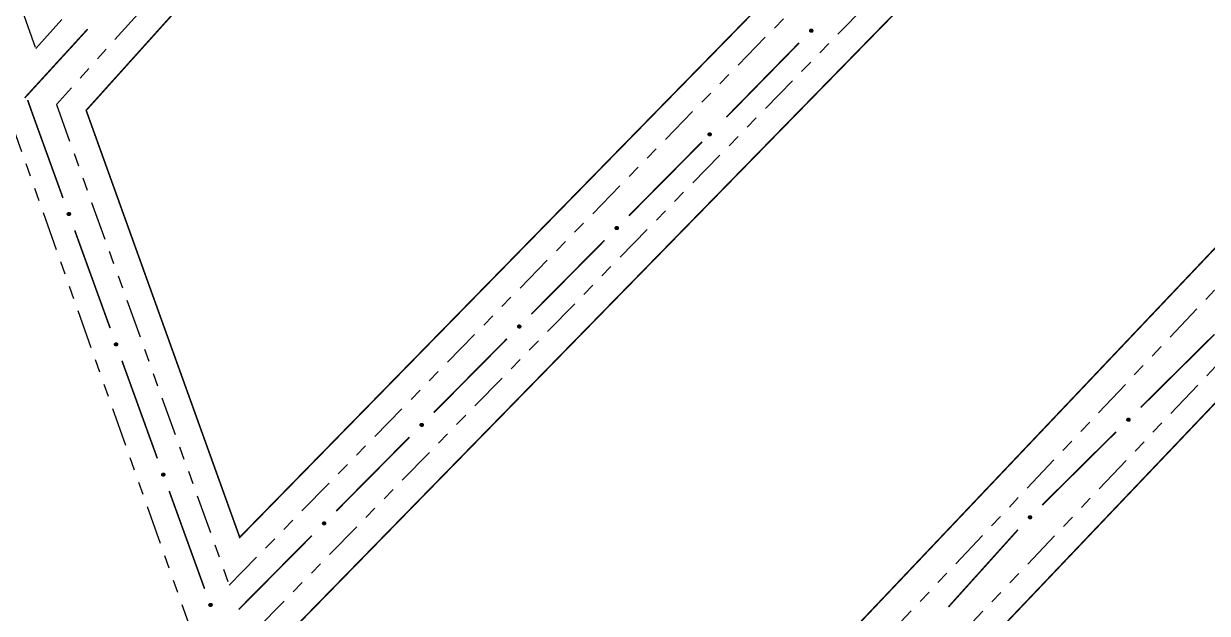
# Model space of a CAD drawing. Extents: x 212200 to 214553, y 4880545 to 4882659.
# Drawn here: x 214012.8 to 214149.5, y 4881374.5 to 4881442.5 of the extents above; entities that cross this region are included whole.
import ezdxf

# ---------------------------------------------------------------- set-up
doc = ezdxf.new("R2010")
doc.units = 0
doc.header["$LTSCALE"] = 1.5
doc.header["$MEASUREMENT"] = 0
doc.linetypes.add('TRACO_12', pattern=[2.5, 2, -0.5])
doc.linetypes.add('TRACO_25', pattern=[8, 3, -1, 1, -1, 1, -1])
for name, color, linetype in [('RU-QUADRA', 210, 'CONTINUOUS'), ('SV-EIXO-RUA-N-PAV', 6, 'CONTINUOUS'), ('SV-RUA-NAO-PAV', 7, 'CONTINUOUS')]:
    doc.layers.add(name, color=color, linetype=linetype)

msp = doc.modelspace()

# ---------------------------------------------------------------- linework, layer by layer
at = {"layer": 'RU-QUADRA', "linetype": 'TRACO_12', "const_width": 0.18, "flags": 128}
for points in [[(214037.75946, 4881383.239209), (214260.460889, 4881610.793071), (214203.759097, 4881636.621385), (214020.027107, 4881432.532773)], [(214045.379527, 4881362.767153), (214042.200754, 4881370.885364), (214268.348828, 4881602.281352), (214286.322776, 4881559.911907), (214099.288597, 4881362.758812), (214060.145402, 4881321.92179), (214052.988582, 4881342.364989)], [(214194.187629, 4881362.757226), (214316.445034, 4881488.490325), (214291.676732, 4881547.15141), (214116.160246, 4881362.758812), (214065.073818, 4881308.005681), (214066.993121, 4881302.786304), (214084.730149, 4881252.659583), (214179.357652, 4881348.255174)]]:
    msp.add_lwpolyline(points, close=True, dxfattribs=at)
at = {"layer": 'SV-EIXO-RUA-N-PAV', "const_width": 0.18}
for points in [[(214020.200728, 4881441.913373), (214013.446789, 4881434.538801)], [(214102.350539, 4881440.316868), (214093.954622, 4881431.743154)], [(214013.446789, 4881434.538801), (214012.925076, 4881433.969147)], [(214013.267775, 4881433.725362), (214013.599344, 4881432.781931)], [(214013.599344, 4881432.781931), (214013.790173, 4881432.238953)], [(214013.790173, 4881432.238953), (214017.342484, 4881422.438415)], [(214091.150593, 4881428.89056), (214082.702284, 4881420.368466)], [(214018.705551, 4881418.677823), (214022.794753, 4881407.396049)], [(214079.886181, 4881417.527769), (214071.437872, 4881409.005675)], [(214150.325438, 4881406.676566), (214141.8015, 4881398.230118)], [(214068.621769, 4881406.164977), (214060.17346, 4881397.642884)], [(214024.15782, 4881403.635458), (214028.247022, 4881392.353683)], [(214138.960187, 4881395.414635), (214130.436249, 4881386.968187)], [(214057.357357, 4881394.802186), (214048.909048, 4881386.280093)], [(214029.610089, 4881388.593092), (214033.699291, 4881377.311318)], [(214046.092945, 4881383.439395), (214037.644636, 4881374.917302)], [(214127.631657, 4881384.117692), (214119.60045, 4881375.201431)]]:
    msp.add_lwpolyline(points, dxfattribs=at)
at = {"layer": 'SV-EIXO-RUA-N-PAV'}
for points in [[(214103.929036, 4881441.771457), (214103.930242, 4881441.722564), (214103.921279, 4881441.680296), (214103.903658, 4881441.647193), (214103.880458, 4881441.622002), (214103.853822, 4881441.598904), (214103.821829, 4881441.58154), (214103.782051, 4881441.570134), (214103.733013, 4881441.568581), (214103.690316, 4881441.580608), (214103.656939, 4881441.596148), (214103.629278, 4881441.618826), (214103.607273, 4881441.645078), (214103.590336, 4881441.678907), (214103.579171, 4881441.719331), (214103.578802, 4881441.768679), (214103.587873, 4881441.810057), (214103.605758, 4881441.841627), (214103.628733, 4881441.869291), (214103.65621, 4881441.892547), (214103.687713, 4881441.90941), (214103.728434, 4881441.920579), (214103.777145, 4881441.920297), (214103.818518, 4881441.911721), (214103.850331, 4881441.894284), (214103.877057, 4881441.871052), (214103.90055, 4881441.844617), (214103.919343, 4881441.813183), (214103.929036, 4881441.771457)], [(214092.19902, 4881429.791785), (214092.199925, 4881429.742885), (214092.190704, 4881429.700672), (214092.17288, 4881429.667679), (214092.149527, 4881429.64263), (214092.122749, 4881429.619695), (214092.09065, 4881429.602528), (214092.050803, 4881429.591367), (214092.001756, 4881429.590114), (214091.959135, 4881429.602402), (214091.925853, 4881429.618146), (214091.898332, 4881429.640994), (214091.876487, 4881429.66738), (214091.859758, 4881429.701312), (214091.848841, 4881429.741804), (214091.848775, 4881429.791153), (214091.858099, 4881429.832475), (214091.876177, 4881429.863935), (214091.899322, 4881429.891457), (214091.92694, 4881429.914545), (214091.958546, 4881429.931214), (214091.999335, 4881429.942133), (214092.048043, 4881429.941553), (214092.089363, 4881429.932724), (214092.121069, 4881429.915092), (214092.147652, 4881429.891696), (214092.170982, 4881429.865118), (214092.189582, 4881429.833569), (214092.19902, 4881429.791785)], [(214018.078548, 4881420.730712), (214018.123136, 4881420.710613), (214018.157347, 4881420.684221), (214018.179545, 4881420.653997), (214018.192197, 4881420.622173), (214018.201473, 4881420.588158), (214018.203259, 4881420.551801), (214018.196303, 4881420.511009), (214018.176455, 4881420.46614), (214018.147116, 4881420.432871), (214018.118649, 4881420.409523), (214018.086225, 4881420.39442), (214018.05303, 4881420.385962), (214018.015203, 4881420.385355), (214017.973933, 4881420.392808), (214017.929299, 4881420.413858), (214017.895937, 4881420.439962), (214017.875233, 4881420.46976), (214017.860256, 4881420.502453), (214017.851202, 4881420.537293), (214017.849654, 4881420.572992), (214017.857233, 4881420.614531), (214017.878593, 4881420.65831), (214017.904248, 4881420.691882), (214017.933748, 4881420.712998), (214017.966266, 4881420.727019), (214018.00027, 4881420.736738), (214018.036742, 4881420.740055), (214018.078548, 4881420.730712)], [(214081.473563, 4881418.972656), (214081.474469, 4881418.923756), (214081.465248, 4881418.881544), (214081.447424, 4881418.84855), (214081.42407, 4881418.823502), (214081.397293, 4881418.800567), (214081.365194, 4881418.7834), (214081.325347, 4881418.772238), (214081.2763, 4881418.770985), (214081.233678, 4881418.783274), (214081.200397, 4881418.799018), (214081.172875, 4881418.821865), (214081.151031, 4881418.848252), (214081.134302, 4881418.882184), (214081.123385, 4881418.922675), (214081.123319, 4881418.972024), (214081.132643, 4881419.013346), (214081.150721, 4881419.044807), (214081.173865, 4881419.072329), (214081.201484, 4881419.095416), (214081.23309, 4881419.112086), (214081.273878, 4881419.123004), (214081.322587, 4881419.122424), (214081.363907, 4881419.113595), (214081.395612, 4881419.095963), (214081.422196, 4881419.072567), (214081.445526, 4881419.045989), (214081.464126, 4881419.014441), (214081.473563, 4881418.972656)], [(214070.209151, 4881407.609865), (214070.210057, 4881407.560965), (214070.200836, 4881407.518753), (214070.183012, 4881407.485759), (214070.159658, 4881407.460711), (214070.132881, 4881407.437776), (214070.100782, 4881407.420609), (214070.060935, 4881407.409447), (214070.011888, 4881407.408194), (214069.969266, 4881407.420482), (214069.935985, 4881407.436227), (214069.908463, 4881407.459074), (214069.886619, 4881407.48546), (214069.86989, 4881407.519393), (214069.858973, 4881407.559884), (214069.858907, 4881407.609233), (214069.868231, 4881407.650555), (214069.886309, 4881407.682015), (214069.909453, 4881407.709538), (214069.937072, 4881407.732625), (214069.968678, 4881407.749295), (214070.009466, 4881407.760213), (214070.058175, 4881407.759633), (214070.099495, 4881407.750804), (214070.1312, 4881407.733172), (214070.157784, 4881407.709776), (214070.181114, 4881407.683198), (214070.199714, 4881407.65165), (214070.209151, 4881407.609865)], [(214023.530817, 4881405.688346), (214023.575405, 4881405.668247), (214023.609616, 4881405.641855), (214023.631814, 4881405.611631), (214023.644465, 4881405.579807), (214023.653742, 4881405.545793), (214023.655528, 4881405.509435), (214023.648572, 4881405.468643), (214023.628724, 4881405.423774), (214023.599385, 4881405.390505), (214023.570918, 4881405.367157), (214023.538494, 4881405.352054), (214023.505299, 4881405.343596), (214023.467472, 4881405.34299), (214023.426202, 4881405.350442), (214023.381567, 4881405.371492), (214023.348205, 4881405.397596), (214023.327502, 4881405.427394), (214023.312525, 4881405.460088), (214023.30347, 4881405.494927), (214023.301923, 4881405.530627), (214023.309501, 4881405.572165), (214023.330861, 4881405.615944), (214023.356517, 4881405.649516), (214023.386017, 4881405.670633), (214023.418535, 4881405.684653), (214023.452538, 4881405.694372), (214023.489011, 4881405.697689), (214023.530817, 4881405.688346)], [(214140.560386, 4881396.845316), (214140.560856, 4881396.79641), (214140.551259, 4881396.754281), (214140.533141, 4881396.721448), (214140.509565, 4881396.696608), (214140.482584, 4881396.673913), (214140.450334, 4881396.657033), (214140.410389, 4881396.646227), (214140.361333, 4881396.645411), (214140.318822, 4881396.658079), (214140.285682, 4881396.674119), (214140.258366, 4881396.697211), (214140.236758, 4881396.723791), (214140.220331, 4881396.757871), (214140.209776, 4881396.798458), (214140.21015, 4881396.847806), (214140.219841, 4881396.889043), (214140.2382, 4881396.920341), (214140.261588, 4881396.947656), (214140.289412, 4881396.970496), (214140.321165, 4881396.986883), (214140.362049, 4881396.997438), (214140.410751, 4881396.996423), (214140.45199, 4881396.987226), (214140.483537, 4881396.969313), (214140.509911, 4881396.945681), (214140.533003, 4881396.918896), (214140.551321, 4881396.887183), (214140.560386, 4881396.845316)], [(214058.944739, 4881396.247074), (214058.945645, 4881396.198174), (214058.936424, 4881396.155962), (214058.9186, 4881396.122968), (214058.895246, 4881396.097919), (214058.868469, 4881396.074984), (214058.83637, 4881396.057818), (214058.796523, 4881396.046656), (214058.747476, 4881396.045403), (214058.704854, 4881396.057691), (214058.671573, 4881396.073435), (214058.644052, 4881396.096283), (214058.622207, 4881396.122669), (214058.605478, 4881396.156602), (214058.594561, 4881396.197093), (214058.594495, 4881396.246442), (214058.603819, 4881396.287764), (214058.621897, 4881396.319224), (214058.645041, 4881396.346747), (214058.67266, 4881396.369834), (214058.704266, 4881396.386504), (214058.745054, 4881396.397422), (214058.793763, 4881396.396842), (214058.835083, 4881396.388013), (214058.866788, 4881396.370381), (214058.893372, 4881396.346985), (214058.916702, 4881396.320407), (214058.935302, 4881396.288859), (214058.944739, 4881396.247074)], [(214028.983086, 4881390.64598), (214029.027674, 4881390.625881), (214029.061884, 4881390.59949), (214029.084083, 4881390.569265), (214029.096734, 4881390.537442), (214029.106011, 4881390.503427), (214029.107797, 4881390.46707), (214029.100841, 4881390.426278), (214029.080993, 4881390.381409), (214029.051654, 4881390.34814), (214029.023186, 4881390.324791), (214028.990762, 4881390.309688), (214028.957568, 4881390.301231), (214028.91974, 4881390.300624), (214028.878471, 4881390.308077), (214028.833836, 4881390.329127), (214028.800474, 4881390.35523), (214028.779771, 4881390.385029), (214028.764793, 4881390.417722), (214028.755739, 4881390.452562), (214028.754192, 4881390.488261), (214028.76177, 4881390.5298), (214028.78313, 4881390.573579), (214028.808785, 4881390.607151), (214028.838285, 4881390.628267), (214028.870804, 4881390.642287), (214028.904807, 4881390.652006), (214028.94128, 4881390.655323), (214028.983086, 4881390.64598)], [(214047.680327, 4881384.884283), (214047.681233, 4881384.835383), (214047.672012, 4881384.79317), (214047.654188, 4881384.760177), (214047.630834, 4881384.735128), (214047.604057, 4881384.712193), (214047.571958, 4881384.695026), (214047.532111, 4881384.683865), (214047.483064, 4881384.682612), (214047.440442, 4881384.6949), (214047.407161, 4881384.710644), (214047.37964, 4881384.733492), (214047.357795, 4881384.759878), (214047.341066, 4881384.79381), (214047.330149, 4881384.834302), (214047.330083, 4881384.883651), (214047.339407, 4881384.924973), (214047.357485, 4881384.956433), (214047.380629, 4881384.983956), (214047.408248, 4881385.007043), (214047.439854, 4881385.023712), (214047.480642, 4881385.034631), (214047.529351, 4881385.034051), (214047.570671, 4881385.025222), (214047.602376, 4881385.00759), (214047.62896, 4881384.984194), (214047.65229, 4881384.957616), (214047.67089, 4881384.926067), (214047.680327, 4881384.884283)], [(214129.195135, 4881385.583385), (214129.195605, 4881385.534479), (214129.186008, 4881385.492351), (214129.16789, 4881385.459517), (214129.144315, 4881385.434678), (214129.117334, 4881385.411983), (214129.085083, 4881385.395103), (214129.045138, 4881385.384296), (214128.996082, 4881385.383481), (214128.953572, 4881385.396149), (214128.920432, 4881385.412189), (214128.893115, 4881385.435281), (214128.871507, 4881385.461861), (214128.855081, 4881385.495941), (214128.844525, 4881385.536528), (214128.844899, 4881385.585876), (214128.854591, 4881385.627113), (214128.872949, 4881385.658411), (214128.896338, 4881385.685726), (214128.924161, 4881385.708566), (214128.955914, 4881385.724953), (214128.996798, 4881385.735507), (214129.0455, 4881385.734493), (214129.086739, 4881385.725296), (214129.118287, 4881385.707382), (214129.14466, 4881385.68375), (214129.167752, 4881385.656965), (214129.18607, 4881385.625253), (214129.195135, 4881385.583385)], [(214034.435355, 4881375.603615), (214034.479942, 4881375.583516), (214034.514153, 4881375.557124), (214034.536351, 4881375.526899), (214034.549003, 4881375.495076), (214034.558279, 4881375.461061), (214034.560066, 4881375.424704), (214034.55311, 4881375.383912), (214034.533262, 4881375.339043), (214034.503923, 4881375.305774), (214034.475455, 4881375.282426), (214034.443031, 4881375.267323), (214034.409836, 4881375.258865), (214034.372009, 4881375.258258), (214034.330739, 4881375.265711), (214034.286105, 4881375.286761), (214034.252743, 4881375.312865), (214034.232039, 4881375.342663), (214034.217062, 4881375.375356), (214034.208008, 4881375.410196), (214034.20646, 4881375.445895), (214034.214039, 4881375.487434), (214034.235399, 4881375.531213), (214034.261054, 4881375.564785), (214034.290554, 4881375.585901), (214034.323073, 4881375.599922), (214034.357076, 4881375.609641), (214034.393549, 4881375.612958), (214034.435355, 4881375.603615)]]:
    msp.add_lwpolyline(points, close=True, dxfattribs=at)
for points in [[(214103.687713, 4881441.90941), (214103.578802, 4881441.768679)], [(214103.728434, 4881441.920579), (214103.579171, 4881441.719331)], [(214103.70592, 4881441.909395), (214103.584082, 4881441.749872)], [(214103.751196, 4881441.916624), (214103.586518, 4881441.701652)], [(214103.669379, 4881441.897433), (214103.587477, 4881441.794294)], [(214103.65621, 4881441.892547), (214103.587873, 4881441.810057)], [(214103.777145, 4881441.920297), (214103.590336, 4881441.678907)], [(214103.795597, 4881441.915159), (214103.601364, 4881441.666106)], [(214103.818518, 4881441.911721), (214103.607273, 4881441.645078)], [(214103.831447, 4881441.901061), (214103.620029, 4881441.634459)], [(214103.850331, 4881441.894284), (214103.629278, 4881441.618826)], [(214103.861568, 4881441.881114), (214103.642472, 4881441.610571)], [(214103.877057, 4881441.871052), (214103.656939, 4881441.596148)], [(214103.886936, 4881441.854362), (214103.678382, 4881441.590684)], [(214103.90055, 4881441.844617), (214103.690316, 4881441.580608)], [(214103.906536, 4881441.82562), (214103.715187, 4881441.577561)], [(214103.919343, 4881441.813183), (214103.733013, 4881441.568581)], [(214103.922316, 4881441.792978), (214103.758654, 4881441.573192)], [(214103.929036, 4881441.771457), (214103.782051, 4881441.570134)], [(214103.928611, 4881441.744798), (214103.806813, 4881441.581416)], [(214103.930242, 4881441.722564), (214103.821829, 4881441.58154)], [(214103.925237, 4881441.698447), (214103.843314, 4881441.597237)], [(214103.921279, 4881441.680296), (214103.853822, 4881441.598904)], [(214091.958546, 4881429.931214), (214091.848775, 4881429.791153)], [(214091.999335, 4881429.942133), (214091.848841, 4881429.741804)], [(214091.976753, 4881429.931088), (214091.85394, 4881429.772315)], [(214092.022072, 4881429.938039), (214091.856079, 4881429.72408)], [(214091.940139, 4881429.91935), (214091.857606, 4881429.816715)], [(214091.92694, 4881429.914545), (214091.858099, 4881429.832475)], [(214092.048043, 4881429.941553), (214091.859758, 4881429.701312)], [(214092.066464, 4881429.936302), (214091.870707, 4881429.688444)], [(214092.089363, 4881429.932724), (214091.876487, 4881429.66738)], [(214092.102226, 4881429.921984), (214091.889178, 4881429.656683)], [(214092.121069, 4881429.915092), (214091.898332, 4881429.640994)], [(214092.132225, 4881429.901852), (214091.911475, 4881429.632658)], [(214092.147652, 4881429.891696), (214091.925853, 4881429.618146)], [(214092.157429, 4881429.874946), (214091.947262, 4881429.612552)], [(214092.170982, 4881429.865118), (214091.959135, 4881429.602402)], [(214092.176851, 4881429.846084), (214091.983986, 4881429.599203)], [(214092.189582, 4881429.833569), (214092.001756, 4881429.590114)], [(214092.192432, 4881429.813346), (214092.027425, 4881429.594567)], [(214092.19902, 4881429.791785), (214092.050803, 4881429.591367)], [(214092.198431, 4881429.765128), (214092.075634, 4881429.602496)], [(214092.199925, 4881429.742885), (214092.09065, 4881429.602528)], [(214092.194773, 4881429.718799), (214092.112231, 4881429.618093)], [(214092.190704, 4881429.700672), (214092.122749, 4881429.619695)], [(214017.849654, 4881420.572992), (214017.929299, 4881420.413858)], [(214017.851202, 4881420.537293), (214017.895937, 4881420.439962)], [(214017.852504, 4881420.551279), (214017.909971, 4881420.432775)], [(214017.857233, 4881420.614531), (214017.973933, 4881420.392808)], [(214017.857557, 4881420.589395), (214017.948536, 4881420.410468)], [(214017.870659, 4881420.633332), (214017.99305, 4881420.39177)], [(214017.878593, 4881420.65831), (214018.015203, 4881420.385355)], [(214017.891218, 4881420.672714), (214018.031519, 4881420.389748)], [(214017.904248, 4881420.691882), (214018.05303, 4881420.385962)], [(214017.919457, 4881420.698915), (214018.068128, 4881420.392857)], [(214017.933748, 4881420.712998), (214018.086225, 4881420.39442)], [(214017.950487, 4881420.717419), (214018.099381, 4881420.402734)], [(214017.966266, 4881420.727019), (214018.118649, 4881420.409523)], [(214017.985589, 4881420.728691), (214018.132864, 4881420.426481)], [(214018.00027, 4881420.736738), (214018.147116, 4881420.432871)], [(214018.019985, 4881420.733901), (214018.160638, 4881420.453965)], [(214018.036742, 4881420.740055), (214018.176455, 4881420.46614)], [(214018.056241, 4881420.73398), (214018.18341, 4881420.491247)], [(214018.078548, 4881420.730712), (214018.196303, 4881420.511009)], [(214018.102391, 4881420.718777), (214018.196865, 4881420.538214)], [(214018.123136, 4881420.710613), (214018.203259, 4881420.551801)], [(214018.142703, 4881420.695652), (214018.198422, 4881420.577966)], [(214018.157347, 4881420.684221), (214018.201473, 4881420.588158)], [(214081.23309, 4881419.112086), (214081.123319, 4881418.972024)], [(214081.273878, 4881419.123004), (214081.123385, 4881418.922675)], [(214081.251297, 4881419.111959), (214081.128484, 4881418.953186)], [(214081.296616, 4881419.11891), (214081.130623, 4881418.904952)], [(214081.214683, 4881419.100221), (214081.13215, 4881418.997586)], [(214081.201484, 4881419.095416), (214081.132643, 4881419.013346)], [(214081.322587, 4881419.122424), (214081.134302, 4881418.882184)], [(214081.341007, 4881419.117174), (214081.145251, 4881418.869315)], [(214081.363907, 4881419.113595), (214081.151031, 4881418.848252)], [(214081.37677, 4881419.102856), (214081.163722, 4881418.837555)], [(214081.395612, 4881419.095963), (214081.172875, 4881418.821865)], [(214081.406769, 4881419.082724), (214081.186018, 4881418.81353)], [(214081.422196, 4881419.072567), (214081.200397, 4881418.799018)], [(214081.431972, 4881419.055817), (214081.221806, 4881418.793423)], [(214081.445526, 4881419.045989), (214081.233678, 4881418.783274)], [(214081.451395, 4881419.026955), (214081.258529, 4881418.780075)], [(214081.464126, 4881419.014441), (214081.2763, 4881418.770985)], [(214081.466975, 4881418.994218), (214081.301969, 4881418.775439)], [(214081.473563, 4881418.972656), (214081.325347, 4881418.772238)], [(214081.472974, 4881418.946), (214081.350178, 4881418.783368)], [(214081.474469, 4881418.923756), (214081.365194, 4881418.7834)], [(214081.469316, 4881418.89967), (214081.386775, 4881418.798965)], [(214081.465248, 4881418.881544), (214081.397293, 4881418.800567)], [(214069.968678, 4881407.749295), (214069.858907, 4881407.609233)], [(214070.009466, 4881407.760213), (214069.858973, 4881407.559884)], [(214069.986885, 4881407.749168), (214069.864072, 4881407.590395)], [(214070.032204, 4881407.756119), (214069.866211, 4881407.542161)], [(214069.950271, 4881407.73743), (214069.867738, 4881407.634795)], [(214069.937072, 4881407.732625), (214069.868231, 4881407.650555)], [(214070.058175, 4881407.759633), (214069.86989, 4881407.519393)], [(214070.076595, 4881407.754382), (214069.880839, 4881407.506524)], [(214070.099495, 4881407.750804), (214069.886619, 4881407.48546)], [(214070.112358, 4881407.740065), (214069.89931, 4881407.474764)], [(214070.1312, 4881407.733172), (214069.908463, 4881407.459074)], [(214070.142357, 4881407.719933), (214069.921606, 4881407.450739)], [(214070.157784, 4881407.709776), (214069.935985, 4881407.436227)], [(214070.16756, 4881407.693026), (214069.957394, 4881407.430632)], [(214070.181114, 4881407.683198), (214069.969266, 4881407.420482)], [(214070.186983, 4881407.664164), (214069.994117, 4881407.417283)], [(214070.199714, 4881407.65165), (214070.011888, 4881407.408194)], [(214070.202563, 4881407.631426), (214070.037557, 4881407.412648)], [(214070.209151, 4881407.609865), (214070.060935, 4881407.409447)], [(214070.208562, 4881407.583209), (214070.085766, 4881407.420576)], [(214070.210057, 4881407.560965), (214070.100782, 4881407.420609)], [(214070.204904, 4881407.536879), (214070.122363, 4881407.436174)], [(214070.200836, 4881407.518753), (214070.132881, 4881407.437776)], [(214023.301923, 4881405.530627), (214023.381567, 4881405.371492)], [(214023.30347, 4881405.494927), (214023.348205, 4881405.397596)], [(214023.304773, 4881405.508913), (214023.36224, 4881405.390409)], [(214023.309501, 4881405.572165), (214023.426202, 4881405.350442)], [(214023.309826, 4881405.54703), (214023.400805, 4881405.368103)], [(214023.322928, 4881405.590966), (214023.445318, 4881405.349404)], [(214023.330861, 4881405.615944), (214023.467472, 4881405.34299)], [(214023.343487, 4881405.630349), (214023.483787, 4881405.347382)], [(214023.356517, 4881405.649516), (214023.505299, 4881405.343596)], [(214023.371726, 4881405.65655), (214023.520396, 4881405.350492)], [(214023.386017, 4881405.670633), (214023.538494, 4881405.352054)], [(214023.402755, 4881405.675053), (214023.55165, 4881405.360368)], [(214023.418535, 4881405.684653), (214023.570918, 4881405.367157)], [(214023.437857, 4881405.686325), (214023.585133, 4881405.384116)], [(214023.452538, 4881405.694372), (214023.599385, 4881405.390505)], [(214023.472254, 4881405.691535), (214023.612907, 4881405.4116)], [(214023.489011, 4881405.697689), (214023.628724, 4881405.423774)], [(214023.50851, 4881405.691614), (214023.635679, 4881405.448881)], [(214023.530817, 4881405.688346), (214023.648572, 4881405.468643)], [(214023.554659, 4881405.676411), (214023.649134, 4881405.495849)], [(214023.575405, 4881405.668247), (214023.655528, 4881405.509435)], [(214023.594972, 4881405.653287), (214023.650691, 4881405.5356)], [(214023.609616, 4881405.641855), (214023.653742, 4881405.545793)], [(214140.362049, 4881396.997438), (214140.209776, 4881396.798458)], [(214140.321165, 4881396.986883), (214140.21015, 4881396.847806)], [(214140.33937, 4881396.986594), (214140.215146, 4881396.828922)], [(214140.384749, 4881396.993141), (214140.216856, 4881396.780671)], [(214140.302653, 4881396.975184), (214140.219209, 4881396.873288)], [(214140.289412, 4881396.970496), (214140.219841, 4881396.889043)], [(214140.410751, 4881396.996423), (214140.220331, 4881396.757871)], [(214140.429124, 4881396.991009), (214140.231166, 4881396.744905)], [(214140.45199, 4881396.987226), (214140.236758, 4881396.723791)], [(214140.464757, 4881396.976373), (214140.249353, 4881396.712981)], [(214140.483537, 4881396.969313), (214140.258366, 4881396.697211)], [(214140.494575, 4881396.955975), (214140.271434, 4881396.688759)], [(214140.509911, 4881396.945681), (214140.285682, 4881396.674119)], [(214140.519538, 4881396.928844), (214140.307041, 4881396.668334)], [(214140.533003, 4881396.918896), (214140.318822, 4881396.658079)], [(214140.538703, 4881396.89981), (214140.343644, 4881396.654658)], [(214140.551321, 4881396.887183), (214140.361333, 4881396.645411)], [(214140.553991, 4881396.866935), (214140.38704, 4881396.649636)], [(214140.560386, 4881396.845316), (214140.410389, 4881396.646227)], [(214140.559559, 4881396.818666), (214140.435318, 4881396.657135)], [(214140.560856, 4881396.79641), (214140.450334, 4881396.657033)], [(214140.555488, 4881396.772371), (214140.472053, 4881396.672405)], [(214140.551259, 4881396.754281), (214140.482584, 4881396.673913)], [(214058.704266, 4881396.386504), (214058.594495, 4881396.246442)], [(214058.745054, 4881396.397422), (214058.594561, 4881396.197093)], [(214058.722473, 4881396.386377), (214058.59966, 4881396.227604)], [(214058.767792, 4881396.393328), (214058.601799, 4881396.179369)], [(214058.685859, 4881396.374639), (214058.603326, 4881396.272004)], [(214058.67266, 4881396.369834), (214058.603819, 4881396.287764)], [(214058.793763, 4881396.396842), (214058.605478, 4881396.156602)], [(214058.812183, 4881396.391591), (214058.616427, 4881396.143733)], [(214058.835083, 4881396.388013), (214058.622207, 4881396.122669)], [(214058.847946, 4881396.377274), (214058.634898, 4881396.111972)], [(214058.866788, 4881396.370381), (214058.644052, 4881396.096283)], [(214058.877945, 4881396.357142), (214058.657194, 4881396.087947)], [(214058.893372, 4881396.346985), (214058.671573, 4881396.073435)], [(214058.903148, 4881396.330235), (214058.692982, 4881396.067841)], [(214058.916702, 4881396.320407), (214058.704854, 4881396.057691)], [(214058.922571, 4881396.301373), (214058.729705, 4881396.054492)], [(214058.935302, 4881396.288859), (214058.747476, 4881396.045403)], [(214058.938151, 4881396.268635), (214058.773145, 4881396.049857)], [(214058.944739, 4881396.247074), (214058.796523, 4881396.046656)], [(214058.94415, 4881396.220418), (214058.821354, 4881396.057785)], [(214058.945645, 4881396.198174), (214058.83637, 4881396.057818)], [(214058.940492, 4881396.174088), (214058.857951, 4881396.073382)], [(214058.936424, 4881396.155962), (214058.868469, 4881396.074984)], [(214028.754192, 4881390.488261), (214028.833836, 4881390.329127)], [(214028.755739, 4881390.452562), (214028.800474, 4881390.35523)], [(214028.757042, 4881390.466548), (214028.814509, 4881390.348044)], [(214028.76177, 4881390.5298), (214028.878471, 4881390.308077)], [(214028.762094, 4881390.504664), (214028.853073, 4881390.325737)], [(214028.775197, 4881390.548601), (214028.897587, 4881390.307038)], [(214028.78313, 4881390.573579), (214028.91974, 4881390.300624)], [(214028.795756, 4881390.587983), (214028.936056, 4881390.305016)], [(214028.808785, 4881390.607151), (214028.957568, 4881390.301231)], [(214028.823995, 4881390.614184), (214028.972665, 4881390.308126)], [(214028.838285, 4881390.628267), (214028.990762, 4881390.309688)], [(214028.855024, 4881390.632688), (214029.003919, 4881390.318003)], [(214028.870804, 4881390.642287), (214029.023186, 4881390.324791)], [(214028.890126, 4881390.643959), (214029.037401, 4881390.34175)], [(214028.904807, 4881390.652006), (214029.051654, 4881390.34814)], [(214028.924522, 4881390.64917), (214029.065176, 4881390.369234)], [(214028.94128, 4881390.655323), (214029.080993, 4881390.381409)], [(214028.960779, 4881390.649249), (214029.087947, 4881390.406516)], [(214028.983086, 4881390.64598), (214029.100841, 4881390.426278)], [(214029.006928, 4881390.634045), (214029.101403, 4881390.453483)], [(214029.027674, 4881390.625881), (214029.107797, 4881390.46707)], [(214029.04724, 4881390.610921), (214029.10296, 4881390.493235)], [(214029.061884, 4881390.59949), (214029.106011, 4881390.503427)], [(214047.439854, 4881385.023712), (214047.330083, 4881384.883651)], [(214047.480642, 4881385.034631), (214047.330149, 4881384.834302)], [(214047.458061, 4881385.023586), (214047.335248, 4881384.864813)], [(214047.50338, 4881385.030537), (214047.337387, 4881384.816578)], [(214047.421447, 4881385.011848), (214047.338914, 4881384.909213)], [(214047.408248, 4881385.007043), (214047.339407, 4881384.924973)], [(214047.529351, 4881385.034051), (214047.341066, 4881384.79381)], [(214047.547771, 4881385.0288), (214047.352015, 4881384.780942)], [(214047.570671, 4881385.025222), (214047.357795, 4881384.759878)], [(214047.583534, 4881385.014482), (214047.370486, 4881384.749181)], [(214047.602376, 4881385.00759), (214047.37964, 4881384.733492)], [(214047.613533, 4881384.994351), (214047.392782, 4881384.725156)], [(214047.62896, 4881384.984194), (214047.407161, 4881384.710644)], [(214047.638736, 4881384.967444), (214047.42857, 4881384.70505)], [(214047.65229, 4881384.957616), (214047.440442, 4881384.6949)], [(214047.658159, 4881384.938582), (214047.465293, 4881384.691701)], [(214047.67089, 4881384.926067), (214047.483064, 4881384.682612)], [(214047.673739, 4881384.905844), (214047.508733, 4881384.687066)], [(214047.680327, 4881384.884283), (214047.532111, 4881384.683865)], [(214047.679738, 4881384.857627), (214047.556942, 4881384.694994)], [(214047.681233, 4881384.835383), (214047.571958, 4881384.695026)], [(214047.67608, 4881384.811297), (214047.593539, 4881384.710591)], [(214047.672012, 4881384.79317), (214047.604057, 4881384.712193)], [(214128.996798, 4881385.735507), (214128.844525, 4881385.536528)], [(214128.955914, 4881385.724953), (214128.844899, 4881385.585876)], [(214128.974119, 4881385.724664), (214128.849896, 4881385.566992)], [(214129.019498, 4881385.731211), (214128.851605, 4881385.518741)], [(214128.937402, 4881385.713253), (214128.853958, 4881385.611358)], [(214128.924161, 4881385.708566), (214128.854591, 4881385.627113)], [(214129.0455, 4881385.734493), (214128.855081, 4881385.495941)], [(214129.063873, 4881385.729079), (214128.865915, 4881385.482975)], [(214129.086739, 4881385.725296), (214128.871507, 4881385.461861)], [(214129.099506, 4881385.714443), (214128.884102, 4881385.451051)], [(214129.118287, 4881385.707382), (214128.893115, 4881385.435281)], [(214129.129324, 4881385.694044), (214128.906183, 4881385.426828)], [(214129.14466, 4881385.68375), (214128.920432, 4881385.412189)], [(214129.154287, 4881385.666914), (214128.94179, 4881385.406404)], [(214129.167752, 4881385.656965), (214128.953572, 4881385.396149)], [(214129.173452, 4881385.63788), (214128.978393, 4881385.392728)], [(214129.18607, 4881385.625253), (214128.996082, 4881385.383481)], [(214129.18874, 4881385.605005), (214129.021789, 4881385.387706)], [(214129.195135, 4881385.583385), (214129.045138, 4881385.384296)], [(214129.194309, 4881385.556736), (214129.070067, 4881385.395204)], [(214129.195605, 4881385.534479), (214129.085083, 4881385.395103)], [(214129.190238, 4881385.51044), (214129.106802, 4881385.410474)], [(214129.186008, 4881385.492351), (214129.117334, 4881385.411983)], [(214034.20646, 4881375.445895), (214034.286105, 4881375.286761)], [(214034.208008, 4881375.410196), (214034.252743, 4881375.312865)], [(214034.209311, 4881375.424182), (214034.266778, 4881375.305678)], [(214034.214039, 4881375.487434), (214034.330739, 4881375.265711)], [(214034.214363, 4881375.462298), (214034.305342, 4881375.283371)], [(214034.227466, 4881375.506235), (214034.349856, 4881375.264672)], [(214034.235399, 4881375.531213), (214034.372009, 4881375.258258)], [(214034.248024, 4881375.545617), (214034.388325, 4881375.262651)], [(214034.261054, 4881375.564785), (214034.409836, 4881375.258865)], [(214034.276264, 4881375.571818), (214034.424934, 4881375.26576)], [(214034.290554, 4881375.585901), (214034.443031, 4881375.267323)], [(214034.307293, 4881375.590322), (214034.456187, 4881375.275637)], [(214034.323073, 4881375.599922), (214034.475455, 4881375.282426)], [(214034.342395, 4881375.601594), (214034.48967, 4881375.299384)], [(214034.357076, 4881375.609641), (214034.503923, 4881375.305774)], [(214034.376791, 4881375.606804), (214034.517445, 4881375.326868)], [(214034.393549, 4881375.612958), (214034.533262, 4881375.339043)], [(214034.413047, 4881375.606883), (214034.540216, 4881375.36415)], [(214034.435355, 4881375.603615), (214034.55311, 4881375.383912)], [(214034.459197, 4881375.59168), (214034.553672, 4881375.411117)], [(214034.479942, 4881375.583516), (214034.560066, 4881375.424704)], [(214034.499509, 4881375.568555), (214034.555228, 4881375.450869)], [(214034.514153, 4881375.557124), (214034.558279, 4881375.461061)]]:
    msp.add_lwpolyline(points, dxfattribs=at)
at = {"layer": 'SV-RUA-NAO-PAV', "linetype": 'TRACO_25'}
for points in [[(214205.935021, 4881362.759471, 6.454242), (214322.606157, 4881482.265731, 6.454242), (214327.002493, 4881486.457915, 6.454242), (214292.983703, 4881564.83703, 5.950777), (214272.119004, 4881615.045262, 5.950777), (214268.728384, 4881616.547306, 6.630455), (214208.090086, 4881644.827976, 6.630455), (214026.034708, 4881727.388759, 6.630455), (213938.89536, 4881635.630606, 7.36048), (214035.602812, 4881362.759201, 7.36048)], [(214103.958997, 4881362.758812, 6.001123), (214289.851158, 4881559.276387, 6.454242), (214269.35155, 4881607.599493, 5.321445), (214038.732217, 4881371.628487, 7.536693), (214041.896175, 4881362.75655, 7.36048)], [(214112.217464, 4881362.758812, 6.001123), (214292.658766, 4881552.538127, 6.001123), (214319.985441, 4881487.817809, 6.454242), (214197.504566, 4881362.752734, 6.454242)]]:
    msp.add_polyline3d(points, dxfattribs=at)
for points in [[(214197.354792, 4881642.829741, 5.950777), (214148.527088, 4881665.07276, 5.950777), (213992.363197, 4881500.552432, 7.587039), (214014.204944, 4881439.688981, 7.36048)], [(214036.556387, 4881377.720811, 7.536693), (214265.59572, 4881611.750674, 5.321445), (214203.001097, 4881640.263239, 5.699044), (214016.596683, 4881433.206111, 7.108747)]]:
    msp.add_polyline3d(points, close=True, dxfattribs=at)

doc.saveas('drawing.dxf')
